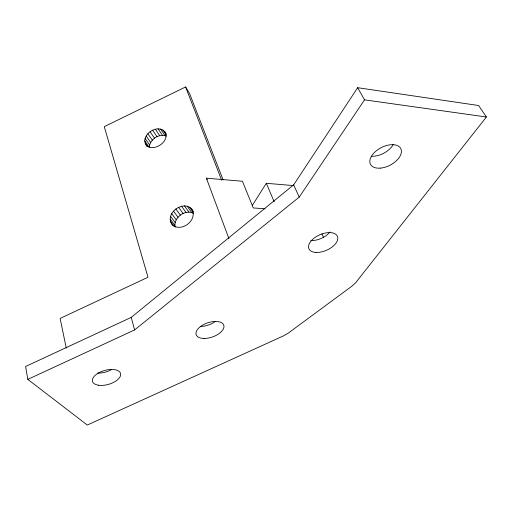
<?xml version="1.0" encoding="UTF-8"?>
<svg xmlns="http://www.w3.org/2000/svg" width="512" height="512" viewBox="0 0 512 512"><rect width="100%" height="100%" fill="white"/><g stroke="black" fill="none" stroke-linecap="round" stroke-linejoin="round"><path stroke-width="0.77" d="M175.123 227.245C173.158 217.824 184.947 208.954 193.485 213.306M172.73 225.261C162.554 213.44 186.317 197.235 193.331 211.546M166.413 136.102C159.021 133.152 149.76 139.488 149.235 147.315L144.742 140.922C144.934 131.002 161.203 123.469 166.24 133.926M252.269 205.504L266.304 183.29L293.766 185.619M293.67 184.851L357.67 87.699L478.63 105.523L486.4 116.998L355.782 282.579L352.243 285.926L288.115 333.216L283.603 335.827L87.309 425.043L27.814 379.379L25.6 366.49L131.238 317.382L293.67 184.851L299.226 197.107L134.592 329.939L27.814 379.379M299.226 197.107L364.525 99.846L357.67 87.699M223.142 179.974L189.626 93.677L185.6 86.957L104.269 126.643L148 277.261L60.122 318.426L66.272 348.102M265.037 208.781L253.274 207.949L242.432 181.254L206.374 178.176L228.947 238.675M364.525 99.846L486.4 116.998M144.742 140.922C147.066 155.878 172.224 142.842 164.512 131.328M171.808 224.038C180.384 233.741 198.739 219.923 191.578 209.05M170.637 221.779L174.31 226.669M170.221 219.174L174.803 225.299M170.586 216.397L175.155 222.541M171.699 213.645L176.256 219.802M173.491 211.091L178.022 217.267M175.827 208.909L180.339 215.104M178.566 207.245L183.046 213.459M181.517 206.208L185.971 212.429M184.48 205.869L188.915 212.102M187.27 206.253L191.68 212.493M189.69 207.334L193.21 212.326M145.082 143.181L147.328 146.374M146.112 145.114L147.014 146.394M145.126 138.483L149.606 144.89M146.202 136.038L150.662 142.458M147.878 133.734L152.326 140.166M150.074 131.757L154.496 138.208M152.621 130.208L157.018 136.672M155.334 129.19L159.712 135.667M158.067 128.794L162.419 135.277M160.614 129.03L164.954 135.526M162.816 129.894L166.278 135.091M206.374 178.176L207.245 179.514M321.901 233.85L323.558 237.459M266.304 183.29L274.138 201.606M185.6 86.957L221.651 180.224M131.238 317.382L134.592 329.939M111.578 369.613A14.432 7.283 -15.5 0 1 97.722 373.062M393.331 144.346A16.87 9.907 -27.7 0 1 371.52 156.269M215.258 321.51A14.451 7.539 -19 0 1 200.474 326.438M329.978 232A15.398 8.518 -23.7 0 1 310.79 240.57M98.387 385.203A14.579 7.213 -15.7 0 0 120.627 375.142A14.579 7.213 -15.7 0 0 100.512 371.955A14.579 7.213 -15.7 0 0 98.387 385.203M204.109 338.451A14.598 7.469 -19 0 0 223.923 325.786A14.598 7.469 -19 0 0 201.869 325.587A14.598 7.469 -19 0 0 204.109 338.451M315.834 252.429A15.565 8.448 -23.6 0 0 337.837 238.259A15.565 8.448 -23.6 0 0 315.872 236.877A15.565 8.448 -23.6 0 0 315.834 252.429M380.685 168.102A17.069 9.843 -27.5 0 0 401.082 149.318A17.069 9.843 -27.5 0 0 375.066 151.872A17.069 9.843 -27.5 0 0 380.685 168.102"/></g></svg>
